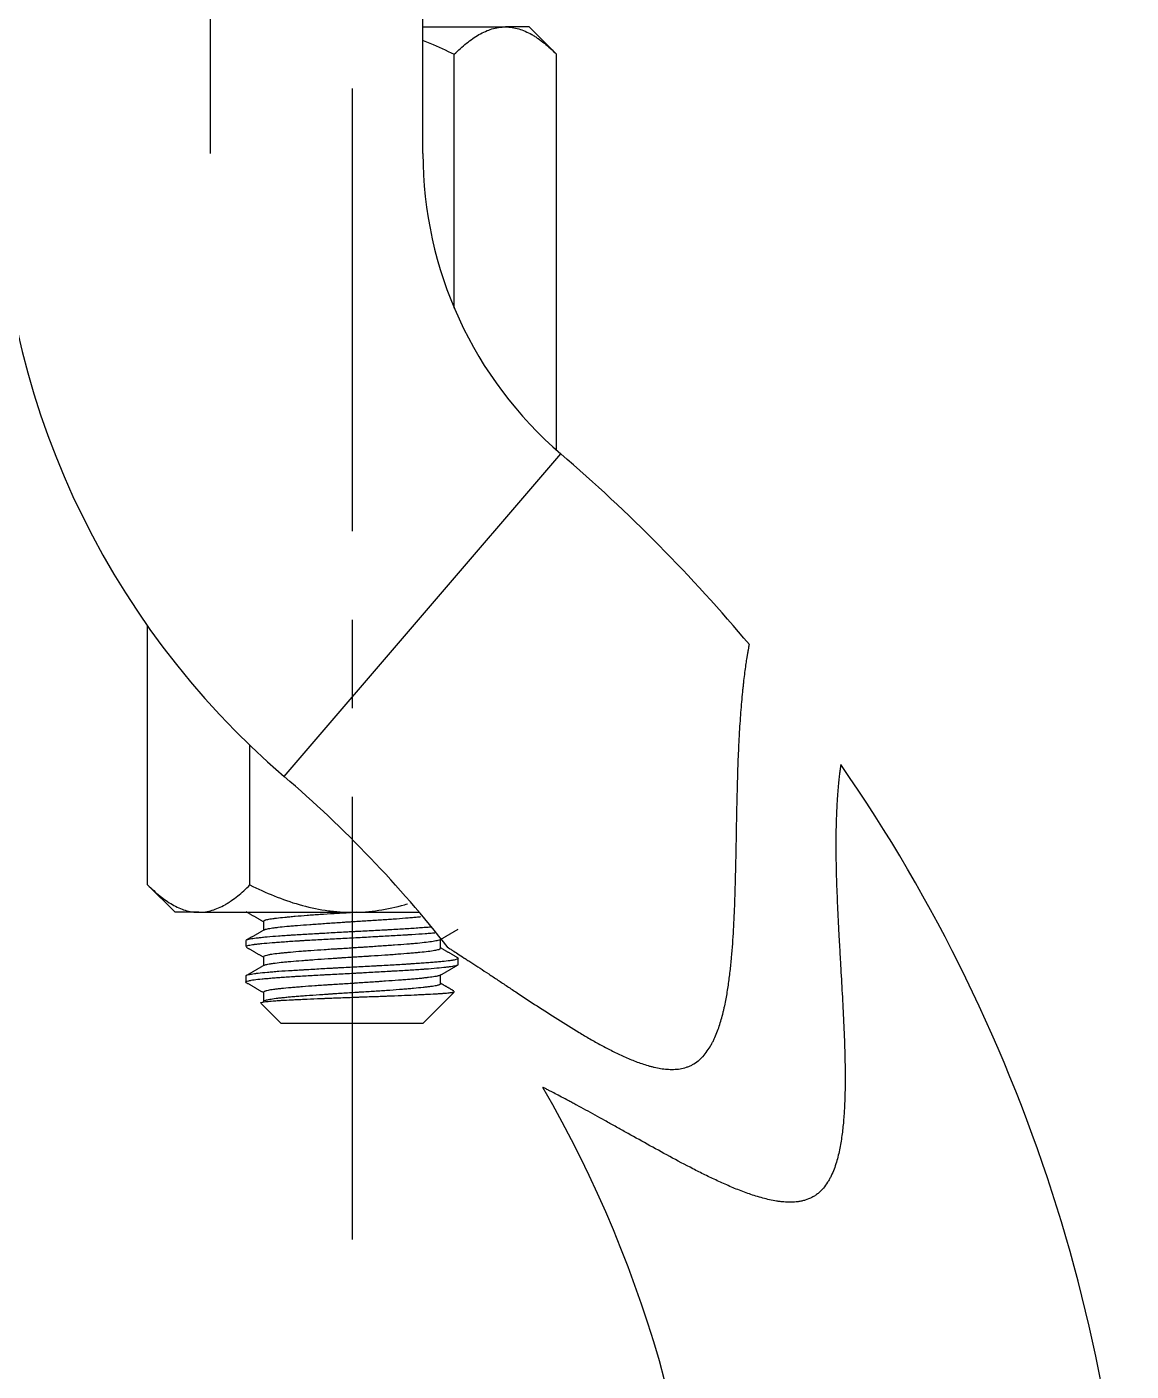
# Model space of a CAD drawing. Extents: x 77 to 788, y 36 to 557.
# Drawn here: x 559.23 to 590.42, y 180 to 217.95 of the extents above; entities that cross this region are included whole.
import ezdxf

# ---------------------------------------------------------------- set-up
doc = ezdxf.new("R2010")
doc.units = 0
doc.header["$LTSCALE"] = 10
doc.header["$MEASUREMENT"] = 0
doc.linetypes.add('CENTER', pattern=[2, 1.25, -0.25, 0.25, -0.25])
doc.layers.get('0').update_dxf_attribs({"linetype": 'CONTINUOUS'})
doc.layers.add('1', color=7, linetype='CONTINUOUS')

msp = doc.modelspace()

# ---------------------------------------------------------------- linework, layer by layer
at = {"color": 1, "linetype": 'CENTER'}
msp.add_line((568.415, 256.216), (568.415, 183.319), dxfattribs=at)
at = {"layer": '1', "color": 7, "linetype": 'Continuous', "lineweight": -3}
for p, q in [((564.415, 214.375), (564.415, 246.318)), ((570.415, 214.375), (570.415, 218.955)), ((570.415, 217.955), (572.745, 217.955)), ((573.415, 217.955), (572.745, 217.955)), ((574.189, 217.181), (573.415, 217.955)), ((571.302, 210.013), (571.302, 217.181)), ((574.189, 206.005), (574.189, 217.181)), ((566.501, 196.787), (574.313, 205.896)), ((562.642, 193.728), (562.642, 201.034)), ((565.529, 193.728), (565.529, 197.671)), ((562.642, 193.728), (563.415, 192.955)), ((564.085, 192.955), (563.415, 192.955)), ((564.085, 192.955), (568.415, 192.955)), ((568.415, 192.955), (570.313, 192.955)), ((565.915, 192.696), (565.915, 192.45)), ((565.415, 192.152), (565.415, 191.985)), ((570.915, 191.942), (570.915, 192.187)), ((565.915, 191.696), (565.915, 191.45)), ((571.415, 191.485), (571.415, 191.653)), ((565.415, 191.153), (565.415, 190.984)), ((570.915, 190.941), (570.915, 191.187)), ((565.915, 190.696), (565.915, 190.441)), ((570.415, 189.819), (571.289, 190.693)), ((565.842, 190.392), (566.415, 189.819)), ((568.415, 189.819), (566.415, 189.819)), ((570.415, 189.819), (568.415, 189.819))]:
    msp.add_line(p, q, dxfattribs=at)
for centre, radius, start, end in [((581.585, 214.375), 23.17, 180, 229.3831), ((581.585, 214.375), 11.17, 180, 229.3831), ((544.279, 170.875), 46.136, 39.9745, 49.3831), ((544.279, 170.875), 46.136, 0, 34.6822), ((544.279, 170.875), 34.136, 38.1371, 49.3831), ((544.279, 170.875), 34.136, 0, 30.1334)]:
    msp.add_arc(centre, radius, start, end, dxfattribs=at)
for points, knots in [([(571.302, 217.181), (571.415, 217.294), (571.53, 217.399), (571.762, 217.586), (571.879, 217.668), (572.119, 217.805), (572.241, 217.86), (572.428, 217.916), (572.491, 217.93), (572.586, 217.945), (572.618, 217.949), (572.682, 217.953), (572.713, 217.955), (572.745, 217.955)], [0, 0, 0, 0, 0.25, 0.25, 0.5, 0.5, 0.75, 0.75, 0.875, 0.875, 0.9375, 0.9375, 1, 1, 1, 1]), ([(572.745, 217.955), (572.872, 217.955), (572.997, 217.935), (573.244, 217.862), (573.366, 217.808), (573.517, 217.722), (573.547, 217.704), (573.607, 217.666), (573.637, 217.646), (573.727, 217.584), (573.786, 217.54), (573.961, 217.399), (574.076, 217.294), (574.189, 217.181)], [0, 0, 0, 0, 0.25, 0.25, 0.5, 0.5, 0.5625, 0.5625, 0.625, 0.625, 0.75, 0.75, 1, 1, 1, 1]), ([(570.42, 217.568), (570.485, 217.544), (570.549, 217.519), (570.847, 217.399), (571.076, 217.294), (571.302, 217.181)], [0, 0, 0, 0, 0.215264, 0.215264, 1, 1, 1, 1]), ([(571.128, 191.956), (571.128, 191.956), (571.14, 191.949), (571.172, 191.928), (571.192, 191.915), (571.217, 191.899), (571.236, 191.888), (571.245, 191.881), (571.296, 191.849), (571.345, 191.818), (571.456, 191.747), (571.517, 191.707), (571.6, 191.653), (571.617, 191.642), (571.651, 191.62), (571.669, 191.609), (571.722, 191.574), (571.759, 191.55), (571.87, 191.478), (571.948, 191.427), (572.107, 191.322), (572.189, 191.268), (572.358, 191.157), (572.444, 191.1), (572.619, 190.983), (572.709, 190.924), (572.89, 190.804), (572.982, 190.743), (573.26, 190.559), (573.448, 190.434), (573.832, 190.184), (574.026, 190.058), (574.421, 189.807), (574.622, 189.683), (574.927, 189.5), (575.03, 189.439), (575.237, 189.32), (575.342, 189.262), (575.553, 189.147), (575.66, 189.091), (575.875, 188.983), (575.984, 188.931), (576.203, 188.833), (576.315, 188.786), (576.54, 188.7), (576.655, 188.661), (576.801, 188.618), (576.83, 188.61), (576.889, 188.595), (576.919, 188.587), (577.008, 188.567), (577.068, 188.555), (577.188, 188.536), (577.248, 188.528), (577.37, 188.519), (577.431, 188.518), (577.522, 188.52), (577.553, 188.522), (577.615, 188.528), (577.645, 188.531), (577.737, 188.546), (577.797, 188.56), (577.885, 188.589), (577.914, 188.6), (577.958, 188.618), (577.972, 188.625), (578, 188.639), (578.014, 188.646), (578.083, 188.683), (578.136, 188.718), (578.21, 188.776), (578.234, 188.797), (578.281, 188.841), (578.303, 188.864), (578.369, 188.935), (578.409, 188.986), (578.484, 189.091), (578.518, 189.146), (578.567, 189.231), (578.582, 189.26), (578.612, 189.318), (578.627, 189.348), (578.668, 189.437), (578.694, 189.497), (578.741, 189.619), (578.763, 189.681), (578.825, 189.867), (578.861, 189.994), (578.9, 190.154), (578.908, 190.186), (578.923, 190.251), (578.93, 190.283), (578.951, 190.38), (578.964, 190.445), (579.001, 190.639), (579.022, 190.769), (579.06, 191.029), (579.077, 191.159), (579.106, 191.419), (579.12, 191.549), (579.155, 191.939), (579.173, 192.199), (579.203, 192.719), (579.214, 192.979), (579.228, 193.368), (579.233, 193.498), (579.238, 193.693), (579.24, 193.758), (579.243, 193.887), (579.245, 193.952), (579.253, 194.276), (579.258, 194.532), (579.268, 195.041), (579.272, 195.293), (579.282, 195.792), (579.287, 196.038), (579.298, 196.525), (579.305, 196.765), (579.321, 197.239), (579.33, 197.471), (579.344, 197.757), (579.347, 197.814), (579.351, 197.898), (579.353, 197.927), (579.356, 197.983), (579.364, 198.122), (579.372, 198.257), (579.394, 198.575), (579.409, 198.777), (579.435, 199.062), (579.444, 199.154), (579.458, 199.288), (579.463, 199.331), (579.472, 199.416), (579.477, 199.458), (579.5, 199.66), (579.519, 199.804), (579.546, 199.993), (579.555, 200.051), (579.568, 200.132), (579.574, 200.17), (579.58, 200.206), (579.584, 200.229), (579.585, 200.241), (579.595, 200.296), (579.608, 200.372), (579.623, 200.454), (579.629, 200.487), (579.633, 200.51), (579.634, 200.515), (579.634, 200.515)], [0, 0, 0, 0, 0.015625, 0.015625, 0.023437, 0.027343, 0.027343, 0.031249, 0.031249, 0.046874, 0.046874, 0.062498, 0.062498, 0.066404, 0.066404, 0.070311, 0.070311, 0.078123, 0.078123, 0.093747, 0.093747, 0.109372, 0.109372, 0.124997, 0.124997, 0.140621, 0.140621, 0.156246, 0.156246, 0.187495, 0.187495, 0.218744, 0.218744, 0.249993, 0.249993, 0.265618, 0.265618, 0.281242, 0.281242, 0.296867, 0.296867, 0.312492, 0.312492, 0.328116, 0.328116, 0.343741, 0.343741, 0.347647, 0.347647, 0.351553, 0.351553, 0.359365, 0.359365, 0.367178, 0.367178, 0.37499, 0.37499, 0.378896, 0.378896, 0.382802, 0.382802, 0.390615, 0.390615, 0.394521, 0.394521, 0.396474, 0.396474, 0.398427, 0.398427, 0.406239, 0.406239, 0.410145, 0.410145, 0.414051, 0.414051, 0.421864, 0.421864, 0.429676, 0.429676, 0.433582, 0.433582, 0.437488, 0.437488, 0.445301, 0.445301, 0.453113, 0.453113, 0.468737, 0.468737, 0.472644, 0.472644, 0.47655, 0.47655, 0.484362, 0.484362, 0.499987, 0.499987, 0.515611, 0.515611, 0.531236, 0.531236, 0.562485, 0.562485, 0.593734, 0.593734, 0.609359, 0.609359, 0.617171, 0.617171, 0.624983, 0.624983, 0.656232, 0.656232, 0.687482, 0.687482, 0.718731, 0.718731, 0.74998, 0.74998, 0.781229, 0.781229, 0.789041, 0.789041, 0.792947, 0.792947, 0.796854, 0.812478, 0.812478, 0.843727, 0.843727, 0.859352, 0.859352, 0.867164, 0.867164, 0.874977, 0.874977, 0.906226, 0.906226, 0.92185, 0.92185, 0.929663, 0.933569, 0.933569, 0.937475, 0.937475, 0.953099, 0.968724, 0.984349, 0.984349, 1, 1, 1, 1]), ([(582.218, 197.128), (582.218, 197.128), (582.217, 197.121), (582.212, 197.094), (582.209, 197.073), (582.202, 197.02), (582.197, 196.986), (582.189, 196.926), (582.186, 196.904), (582.18, 196.857), (582.177, 196.832), (582.162, 196.699), (582.148, 196.568), (582.128, 196.34), (582.122, 196.259), (582.113, 196.128), (582.111, 196.083), (582.105, 195.992), (582.103, 195.946), (582.091, 195.709), (582.084, 195.504), (582.078, 195.179), (582.077, 195.068), (582.077, 194.925), (582.077, 194.897), (582.077, 194.839), (582.077, 194.81), (582.077, 194.722), (582.077, 194.663), (582.08, 194.368), (582.085, 194.125), (582.1, 193.632), (582.11, 193.381), (582.132, 192.871), (582.146, 192.612), (582.163, 192.285), (582.167, 192.22), (582.174, 192.088), (582.178, 192.022), (582.189, 191.824), (582.197, 191.692), (582.22, 191.294), (582.235, 191.028), (582.265, 190.493), (582.28, 190.225), (582.305, 189.686), (582.317, 189.416), (582.329, 189.01), (582.332, 188.874), (582.337, 188.602), (582.339, 188.466), (582.339, 188.194), (582.338, 188.058), (582.333, 187.787), (582.329, 187.651), (582.317, 187.379), (582.308, 187.243), (582.286, 186.971), (582.272, 186.835), (582.246, 186.632), (582.236, 186.564), (582.214, 186.428), (582.202, 186.361), (582.176, 186.227), (582.161, 186.161), (582.129, 186.028), (582.111, 185.962), (582.072, 185.832), (582.05, 185.767), (582.002, 185.639), (581.975, 185.576), (581.93, 185.482), (581.914, 185.451), (581.881, 185.391), (581.863, 185.361), (581.808, 185.273), (581.768, 185.217), (581.701, 185.138), (581.677, 185.112), (581.627, 185.064), (581.602, 185.04), (581.549, 184.997), (581.521, 184.976), (581.478, 184.948), (581.463, 184.939), (581.433, 184.921), (581.418, 184.913), (581.341, 184.872), (581.277, 184.847), (581.179, 184.817), (581.146, 184.808), (581.095, 184.797), (581.078, 184.794), (581.044, 184.788), (581.027, 184.785), (580.942, 184.774), (580.874, 184.769), (580.739, 184.767), (580.671, 184.77), (580.57, 184.778), (580.536, 184.782), (580.469, 184.79), (580.435, 184.795), (580.335, 184.81), (580.27, 184.823), (580.074, 184.866), (579.947, 184.901), (579.695, 184.98), (579.571, 185.023), (579.386, 185.093), (579.325, 185.117), (579.204, 185.166), (579.143, 185.191), (578.963, 185.268), (578.845, 185.321), (578.611, 185.43), (578.495, 185.485), (578.267, 185.597), (578.154, 185.654), (577.818, 185.826), (577.599, 185.943), (577.168, 186.176), (576.957, 186.292), (576.542, 186.522), (576.338, 186.636), (576.039, 186.803), (575.941, 186.858), (575.795, 186.939), (575.746, 186.966), (575.65, 187.02), (575.602, 187.047), (575.366, 187.177), (575.185, 187.277), (574.929, 187.417), (574.846, 187.462), (574.746, 187.516), (574.726, 187.527), (574.687, 187.548), (574.667, 187.559), (574.61, 187.59), (574.572, 187.61), (574.463, 187.668), (574.394, 187.705), (574.266, 187.772), (574.206, 187.804), (574.097, 187.86), (574.048, 187.886), (573.994, 187.914), (573.983, 187.919), (573.963, 187.93), (573.953, 187.935), (573.925, 187.949), (573.908, 187.958), (573.863, 187.981), (573.841, 187.992), (573.81, 188.008), (573.802, 188.012), (573.802, 188.012)], [0, 0, 0, 0, 0.015626, 0.015626, 0.031251, 0.031251, 0.046877, 0.046877, 0.05469, 0.05469, 0.062502, 0.062502, 0.093753, 0.093753, 0.109379, 0.109379, 0.117192, 0.117192, 0.125005, 0.125005, 0.156256, 0.156256, 0.171881, 0.171881, 0.175788, 0.175788, 0.179694, 0.179694, 0.187507, 0.187507, 0.218758, 0.218758, 0.250009, 0.250009, 0.28126, 0.28126, 0.289073, 0.289073, 0.296886, 0.296886, 0.312512, 0.312512, 0.343763, 0.343763, 0.375014, 0.375014, 0.406265, 0.406265, 0.421891, 0.421891, 0.437516, 0.437516, 0.453142, 0.453142, 0.468767, 0.468767, 0.484393, 0.484393, 0.500019, 0.500019, 0.507831, 0.507831, 0.515644, 0.515644, 0.523457, 0.523457, 0.53127, 0.53127, 0.539083, 0.539083, 0.546895, 0.546895, 0.550802, 0.550802, 0.554708, 0.554708, 0.562521, 0.562521, 0.566427, 0.566427, 0.570334, 0.570334, 0.57424, 0.57424, 0.576193, 0.576193, 0.578146, 0.578146, 0.585959, 0.585959, 0.589866, 0.589866, 0.591819, 0.591819, 0.593772, 0.593772, 0.601585, 0.601585, 0.609398, 0.609398, 0.613304, 0.613304, 0.61721, 0.61721, 0.625023, 0.625023, 0.640649, 0.640649, 0.656274, 0.656274, 0.664087, 0.664087, 0.6719, 0.6719, 0.687526, 0.687526, 0.703151, 0.703151, 0.718777, 0.718777, 0.750028, 0.750028, 0.781279, 0.781279, 0.81253, 0.81253, 0.828156, 0.828156, 0.835969, 0.835969, 0.843781, 0.843781, 0.875033, 0.875033, 0.890658, 0.890658, 0.894565, 0.894565, 0.898471, 0.898471, 0.906284, 0.906284, 0.921909, 0.921909, 0.937535, 0.937535, 0.95316, 0.95316, 0.957067, 0.957067, 0.960973, 0.960973, 0.968786, 0.968786, 0.984412, 0.984412, 1, 1, 1, 1]), ([(562.642, 193.728), (562.755, 193.615), (562.869, 193.511), (563.101, 193.324), (563.219, 193.241), (563.459, 193.104), (563.581, 193.05), (563.767, 192.993), (563.83, 192.979), (563.926, 192.964), (563.958, 192.961), (564.021, 192.956), (564.053, 192.955), (564.085, 192.955)], [0, 0, 0, 0, 0.25, 0.25, 0.5, 0.5, 0.75, 0.75, 0.875, 0.875, 0.9375, 0.9375, 1, 1, 1, 1]), ([(564.085, 192.955), (564.212, 192.955), (564.337, 192.974), (564.584, 193.047), (564.706, 193.101), (564.857, 193.187), (564.887, 193.205), (564.947, 193.243), (564.977, 193.263), (565.067, 193.325), (565.126, 193.369), (565.301, 193.51), (565.416, 193.615), (565.529, 193.728)], [0, 0, 0, 0, 0.25, 0.25, 0.5, 0.5, 0.5625, 0.5625, 0.625, 0.625, 0.75, 0.75, 1, 1, 1, 1]), ([(565.529, 193.728), (565.755, 193.615), (565.984, 193.511), (566.448, 193.324), (566.683, 193.241), (567.162, 193.104), (567.406, 193.05), (567.78, 192.993), (567.906, 192.979), (568.096, 192.964), (568.16, 192.961), (568.288, 192.956), (568.351, 192.955), (568.415, 192.955)], [0, 0, 0, 0, 0.25, 0.25, 0.5, 0.5, 0.75, 0.75, 0.875, 0.875, 0.9375, 0.9375, 1, 1, 1, 1]), ([(568.415, 192.955), (568.669, 192.955), (568.919, 192.974), (569.413, 193.047), (569.657, 193.101), (569.925, 193.177), (569.951, 193.185), (569.977, 193.193)], [0, 0, 0, 0, 0.474369, 0.474369, 0.948738, 0.948738, 1, 1, 1, 1]), ([(568.552, 192.954), (568.473, 192.949), (568.393, 192.944), (568.278, 192.937), (568.243, 192.935), (568.175, 192.93), (568.141, 192.928), (568.039, 192.922), (567.972, 192.918), (567.772, 192.905), (567.641, 192.897), (567.481, 192.886), (567.449, 192.884), (567.386, 192.88), (567.355, 192.878), (567.262, 192.871), (567.202, 192.867), (567.027, 192.853), (566.915, 192.844), (566.784, 192.833), (566.758, 192.831), (566.707, 192.826), (566.682, 192.824), (566.609, 192.817), (566.562, 192.813), (566.429, 192.8), (566.349, 192.792), (566.26, 192.782), (566.243, 192.779), (566.21, 192.775), (566.194, 192.773), (566.148, 192.767), (566.12, 192.762), (566.044, 192.749), (566.004, 192.74), (565.967, 192.729), (565.96, 192.727), (565.948, 192.722), (565.943, 192.72), (565.929, 192.713), (565.922, 192.708), (565.917, 192.701), (565.915, 192.699), (565.915, 192.696)], [0, 0, 0, 0, 0.059062, 0.059062, 0.084345, 0.084345, 0.109628, 0.109628, 0.160195, 0.160195, 0.261328, 0.261328, 0.286611, 0.286611, 0.311894, 0.311894, 0.362461, 0.362461, 0.463594, 0.463594, 0.488877, 0.488877, 0.51416, 0.51416, 0.564727, 0.564727, 0.66586, 0.66586, 0.691143, 0.691143, 0.716427, 0.716427, 0.766993, 0.766993, 0.868126, 0.868126, 0.893409, 0.893409, 0.918693, 0.918693, 0.969259, 0.969259, 1, 1, 1, 1]), ([(565.931, 192.459), (565.936, 192.462), (565.943, 192.465), (565.957, 192.47), (565.964, 192.473), (565.978, 192.477), (565.986, 192.479), (566.029, 192.489), (566.074, 192.498), (566.156, 192.511), (566.201, 192.517), (566.252, 192.524), (566.287, 192.528), (566.306, 192.531), (566.399, 192.542), (566.483, 192.551), (566.621, 192.564), (566.669, 192.569), (566.744, 192.575), (566.77, 192.577), (566.822, 192.581), (566.849, 192.584), (566.984, 192.594), (567.098, 192.602), (567.277, 192.615), (567.368, 192.621), (567.463, 192.628), (567.527, 192.632), (567.559, 192.635), (567.721, 192.646), (567.853, 192.655), (568.054, 192.668), (568.121, 192.673), (568.223, 192.68), (568.257, 192.682), (568.326, 192.686), (568.36, 192.688), (568.532, 192.699), (568.804, 192.716), (569.069, 192.733), (569.232, 192.743), (569.265, 192.745), (569.329, 192.75), (569.36, 192.752), (569.455, 192.758), (569.516, 192.763), (569.696, 192.776), (569.812, 192.785), (569.949, 192.796), (569.976, 192.799), (570.029, 192.803), (570.055, 192.805), (570.131, 192.812), (570.18, 192.816), (570.272, 192.825), (570.315, 192.829), (570.356, 192.833)], [0, 0, 0, 0, 0.024833, 0.024833, 0.042271, 0.042271, 0.05971, 0.05971, 0.129465, 0.129465, 0.164342, 0.18178, 0.18178, 0.199219, 0.199219, 0.268973, 0.268973, 0.303851, 0.303851, 0.321289, 0.321289, 0.338728, 0.338728, 0.408482, 0.408482, 0.44336, 0.460798, 0.460798, 0.478237, 0.478237, 0.547991, 0.547991, 0.582868, 0.582868, 0.600307, 0.600307, 0.617746, 0.617746, 0.6875, 0.757255, 0.757255, 0.774693, 0.774693, 0.792132, 0.792132, 0.827009, 0.827009, 0.896763, 0.896763, 0.914202, 0.914202, 0.931641, 0.931641, 0.966518, 0.966518, 1, 1, 1, 1]), ([(570.635, 192.535), (570.591, 192.532), (570.544, 192.528), (570.439, 192.521), (570.378, 192.516), (570.19, 192.503), (570.057, 192.494), (569.78, 192.476), (569.635, 192.468), (569.445, 192.457), (569.407, 192.455), (569.33, 192.451), (569.292, 192.449), (569.176, 192.442), (569.098, 192.438), (568.862, 192.426), (568.703, 192.418), (568.521, 192.409), (568.5, 192.408), (568.46, 192.406), (568.44, 192.405), (568.379, 192.401), (568.338, 192.399), (568.217, 192.393), (568.137, 192.388), (567.898, 192.375), (567.741, 192.366), (567.547, 192.355), (567.508, 192.352), (567.431, 192.348), (567.393, 192.346), (567.279, 192.339), (567.205, 192.335), (566.988, 192.322), (566.849, 192.314), (566.683, 192.304), (566.65, 192.302), (566.585, 192.298), (566.553, 192.296), (566.458, 192.29), (566.398, 192.286), (566.224, 192.273), (566.117, 192.264), (565.972, 192.251), (565.926, 192.246), (565.839, 192.237), (565.798, 192.233), (565.686, 192.22), (565.623, 192.211), (565.546, 192.199), (565.523, 192.195), (565.494, 192.189), (565.485, 192.186), (565.469, 192.182), (565.461, 192.18), (565.429, 192.17), (565.416, 192.162), (565.415, 192.154)], [0, 0, 0, 0, 0.027629, 0.027629, 0.061159, 0.061159, 0.128219, 0.128219, 0.195279, 0.195279, 0.212044, 0.212044, 0.228809, 0.228809, 0.262339, 0.262339, 0.329399, 0.329399, 0.337782, 0.337782, 0.346164, 0.346164, 0.36293, 0.36293, 0.39646, 0.39646, 0.46352, 0.46352, 0.480285, 0.480285, 0.49705, 0.49705, 0.53058, 0.53058, 0.59764, 0.59764, 0.614405, 0.614405, 0.63117, 0.63117, 0.6647, 0.6647, 0.73176, 0.73176, 0.76529, 0.76529, 0.79882, 0.79882, 0.865881, 0.865881, 0.899411, 0.899411, 0.916176, 0.916176, 0.932941, 0.932941, 1, 1, 1, 1]), ([(565.415, 191.985), (565.416, 191.989), (565.418, 191.992), (565.427, 191.999), (565.431, 192.001), (565.44, 192.005), (565.445, 192.008), (565.464, 192.014), (565.48, 192.019), (565.536, 192.032), (565.586, 192.041), (565.656, 192.051), (565.664, 192.052), (565.681, 192.054), (565.689, 192.055), (565.715, 192.058), (565.769, 192.064), (565.828, 192.071), (565.956, 192.083), (566.051, 192.091), (566.184, 192.101), (566.212, 192.103), (566.268, 192.108), (566.296, 192.11), (566.383, 192.116), (566.443, 192.121), (566.629, 192.134), (566.76, 192.143), (566.934, 192.154), (566.969, 192.156), (567.041, 192.16), (567.077, 192.163), (567.187, 192.169), (567.261, 192.173), (567.486, 192.186), (567.639, 192.194), (567.876, 192.206), (567.955, 192.21), (568.117, 192.219), (568.197, 192.223), (568.438, 192.235), (568.599, 192.244), (568.838, 192.257), (568.918, 192.262), (569.037, 192.269), (569.077, 192.271), (569.156, 192.275), (569.195, 192.278), (569.388, 192.289), (569.539, 192.297), (569.757, 192.31), (569.828, 192.314), (569.916, 192.319), (569.934, 192.32), (569.969, 192.322), (569.986, 192.324), (570.038, 192.327), (570.072, 192.329), (570.238, 192.339), (570.363, 192.347), (570.538, 192.36), (570.594, 192.364), (570.675, 192.37), (570.701, 192.373), (570.736, 192.376), (570.744, 192.376), (570.752, 192.377)], [0, 0, 0, 0, 0.028303, 0.028303, 0.044681, 0.044681, 0.06106, 0.06106, 0.093817, 0.093817, 0.15933, 0.15933, 0.167519, 0.167519, 0.175708, 0.175708, 0.192087, 0.224844, 0.224844, 0.290357, 0.290357, 0.306736, 0.306736, 0.323114, 0.323114, 0.355871, 0.355871, 0.421384, 0.421384, 0.437763, 0.437763, 0.454141, 0.454141, 0.486898, 0.486898, 0.552411, 0.552411, 0.585168, 0.585168, 0.617925, 0.617925, 0.683439, 0.683439, 0.716195, 0.716195, 0.732574, 0.732574, 0.748952, 0.748952, 0.814466, 0.814466, 0.847222, 0.847222, 0.855412, 0.855412, 0.863601, 0.863601, 0.879979, 0.879979, 0.945493, 0.945493, 0.97825, 0.97825, 0.994628, 0.994628, 1, 1, 1, 1]), ([(570.903, 192.18), (570.891, 192.172), (570.869, 192.165), (570.821, 192.153), (570.801, 192.149), (570.757, 192.14), (570.732, 192.136), (570.649, 192.123), (570.519, 192.105), (570.352, 192.087), (570.235, 192.076), (570.211, 192.073), (570.163, 192.069), (570.138, 192.067), (570.063, 192.06), (570.011, 192.056), (569.851, 192.044), (569.737, 192.035), (569.586, 192.025), (569.555, 192.023), (569.494, 192.018), (569.463, 192.016), (569.369, 192.01), (569.306, 192.005), (569.113, 191.992), (568.981, 191.983), (568.812, 191.972), (568.778, 191.969), (568.71, 191.965), (568.676, 191.962), (568.573, 191.956), (568.505, 191.951), (568.301, 191.938), (568.165, 191.93), (567.996, 191.919), (567.962, 191.917), (567.894, 191.913), (567.861, 191.911), (567.761, 191.905), (567.695, 191.9), (567.501, 191.888), (567.376, 191.879), (567.224, 191.868), (567.194, 191.866), (567.134, 191.861), (567.105, 191.859), (567.018, 191.852), (566.962, 191.848), (566.799, 191.834), (566.697, 191.825), (566.579, 191.815), (566.556, 191.812), (566.511, 191.808), (566.489, 191.806), (566.424, 191.8), (566.383, 191.796), (566.269, 191.783), (566.202, 191.775), (566.13, 191.764), (566.117, 191.762), (566.091, 191.757), (566.078, 191.755), (566.043, 191.748), (566.022, 191.744), (565.968, 191.73), (565.943, 191.721), (565.925, 191.71), (565.922, 191.708), (565.918, 191.703), (565.917, 191.701), (565.916, 191.698), (565.915, 191.697), (565.915, 191.696)], [0, 0, 0, 0, 0.049655, 0.049655, 0.076641, 0.076641, 0.103627, 0.103627, 0.157599, 0.211572, 0.211572, 0.225065, 0.225065, 0.238558, 0.238558, 0.265544, 0.265544, 0.319517, 0.319517, 0.33301, 0.33301, 0.346503, 0.346503, 0.373489, 0.373489, 0.427461, 0.427461, 0.440955, 0.440955, 0.454448, 0.454448, 0.481434, 0.481434, 0.535406, 0.535406, 0.548899, 0.548899, 0.562392, 0.562392, 0.589379, 0.589379, 0.643351, 0.643351, 0.656844, 0.656844, 0.670337, 0.670337, 0.697323, 0.697323, 0.751296, 0.751296, 0.764789, 0.764789, 0.778282, 0.778282, 0.805268, 0.805268, 0.859241, 0.859241, 0.872734, 0.872734, 0.886227, 0.886227, 0.913213, 0.913213, 0.967186, 0.967186, 0.980679, 0.980679, 0.994172, 0.994172, 1, 1, 1, 1]), ([(565.928, 191.458), (565.932, 191.46), (565.937, 191.463), (565.964, 191.474), (565.995, 191.482), (566.058, 191.494), (566.081, 191.499), (566.121, 191.505), (566.135, 191.507), (566.164, 191.512), (566.179, 191.514), (566.257, 191.525), (566.329, 191.534), (566.451, 191.547), (566.494, 191.552), (566.563, 191.559), (566.586, 191.561), (566.633, 191.565), (566.658, 191.568), (566.781, 191.578), (566.886, 191.587), (567.054, 191.599), (567.112, 191.603), (567.201, 191.61), (567.231, 191.612), (567.292, 191.616), (567.323, 191.618), (567.478, 191.629), (567.605, 191.638), (567.801, 191.651), (567.868, 191.656), (567.968, 191.662), (568.002, 191.665), (568.07, 191.669), (568.104, 191.672), (568.274, 191.683), (568.41, 191.692), (568.614, 191.704), (568.682, 191.709), (568.783, 191.715), (568.817, 191.717), (568.885, 191.721), (568.919, 191.723), (569.086, 191.734), (569.216, 191.742), (569.405, 191.755), (569.498, 191.761), (569.589, 191.768), (569.65, 191.773), (569.679, 191.775), (569.826, 191.786), (569.937, 191.795), (570.091, 191.808), (570.166, 191.815), (570.237, 191.822), (570.283, 191.826), (570.306, 191.828), (570.417, 191.839), (570.495, 191.847), (570.634, 191.864), (570.694, 191.872), (570.769, 191.885), (570.791, 191.89), (570.83, 191.899), (570.847, 191.903), (570.889, 191.917), (570.907, 191.926), (570.914, 191.937), (570.915, 191.939), (570.915, 191.942), (570.915, 191.942), (570.915, 191.942)], [0, 0, 0, 0, 0.015517, 0.015517, 0.069397, 0.069397, 0.096336, 0.096336, 0.109806, 0.109806, 0.123276, 0.123276, 0.177155, 0.177155, 0.204095, 0.204095, 0.217565, 0.217565, 0.231035, 0.231035, 0.284914, 0.284914, 0.311854, 0.311854, 0.325324, 0.325324, 0.338793, 0.338793, 0.392673, 0.392673, 0.419612, 0.419612, 0.433082, 0.433082, 0.446552, 0.446552, 0.500431, 0.500431, 0.527371, 0.527371, 0.540841, 0.540841, 0.554311, 0.554311, 0.60819, 0.60819, 0.63513, 0.6486, 0.6486, 0.66207, 0.66207, 0.715949, 0.715949, 0.742889, 0.756358, 0.756358, 0.769828, 0.769828, 0.823708, 0.823708, 0.877587, 0.877587, 0.904527, 0.904527, 0.931466, 0.931466, 0.985346, 0.985346, 0.998816, 0.998816, 1, 1, 1, 1]), ([(571.415, 191.654), (571.415, 191.654), (571.415, 191.654), (571.415, 191.653), (571.415, 191.652), (571.414, 191.649), (571.413, 191.646), (571.409, 191.643), (571.393, 191.632), (571.368, 191.623), (571.311, 191.609), (571.289, 191.605), (571.251, 191.598), (571.237, 191.596), (571.209, 191.592), (571.194, 191.59), (571.115, 191.579), (571.041, 191.571), (570.913, 191.558), (570.867, 191.554), (570.795, 191.548), (570.77, 191.546), (570.719, 191.542), (570.693, 191.54), (570.612, 191.534), (570.557, 191.529), (570.441, 191.521), (570.322, 191.512), (570.193, 191.503), (570.094, 191.496), (570.06, 191.494), (569.992, 191.49), (569.957, 191.487), (569.782, 191.476), (569.637, 191.468), (569.413, 191.455), (569.337, 191.451), (569.221, 191.445), (569.182, 191.443), (569.103, 191.439), (569.064, 191.437), (568.865, 191.426), (568.705, 191.418), (568.385, 191.402), (568.224, 191.393), (568.023, 191.382), (567.982, 191.379), (567.902, 191.375), (567.863, 191.373), (567.744, 191.366), (567.666, 191.362), (567.435, 191.348), (567.285, 191.34), (567.102, 191.329), (567.065, 191.327), (566.993, 191.323), (566.887, 191.316), (566.785, 191.31), (566.586, 191.298), (566.462, 191.29), (566.315, 191.28), (566.287, 191.277), (566.23, 191.273), (566.202, 191.271), (566.122, 191.264), (566.071, 191.26), (565.926, 191.246), (565.839, 191.237), (565.745, 191.227), (565.727, 191.224), (565.692, 191.22), (565.675, 191.218), (565.627, 191.211), (565.598, 191.207), (565.521, 191.195), (565.482, 191.187), (565.449, 191.177), (565.441, 191.174), (565.434, 191.171), (565.429, 191.168), (565.428, 191.167), (565.419, 191.162), (565.416, 191.158), (565.415, 191.154), (565.415, 191.154), (565.415, 191.154)], [0, 0, 0, 0, 0.000614, 0.000614, 0.007017, 0.007017, 0.013421, 0.026228, 0.026228, 0.077458, 0.077458, 0.103073, 0.103073, 0.11588, 0.11588, 0.128688, 0.128688, 0.179917, 0.179917, 0.205532, 0.205532, 0.218339, 0.218339, 0.231147, 0.231147, 0.256761, 0.256761, 0.282376, 0.307991, 0.307991, 0.320798, 0.320798, 0.333606, 0.333606, 0.384835, 0.384835, 0.41045, 0.41045, 0.423257, 0.423257, 0.436065, 0.436065, 0.487294, 0.487294, 0.538524, 0.538524, 0.551331, 0.551331, 0.564139, 0.564139, 0.589753, 0.589753, 0.640983, 0.640983, 0.65379, 0.65379, 0.666598, 0.692213, 0.692213, 0.743442, 0.743442, 0.75625, 0.75625, 0.769057, 0.769057, 0.794672, 0.794672, 0.845901, 0.845901, 0.858709, 0.858709, 0.871516, 0.871516, 0.897131, 0.897131, 0.94836, 0.94836, 0.961168, 0.967571, 0.967571, 0.973975, 0.973975, 0.99959, 0.99959, 1, 1, 1, 1]), ([(565.415, 190.984), (565.415, 190.988), (565.418, 190.992), (565.436, 191.005), (565.461, 191.014), (565.509, 191.026), (565.519, 191.028), (565.541, 191.032), (565.553, 191.035), (565.591, 191.041), (565.62, 191.046), (565.713, 191.058), (565.787, 191.067), (565.894, 191.077), (565.927, 191.08), (565.962, 191.083), (565.985, 191.085), (565.997, 191.086), (566.058, 191.091), (566.109, 191.095), (566.215, 191.104), (566.27, 191.108), (566.386, 191.116), (566.505, 191.125), (566.634, 191.134), (566.734, 191.141), (566.768, 191.143), (566.836, 191.148), (566.87, 191.15), (567.044, 191.161), (567.189, 191.169), (567.414, 191.182), (567.49, 191.186), (567.606, 191.192), (567.646, 191.194), (567.724, 191.199), (567.764, 191.201), (567.961, 191.211), (568.12, 191.219), (568.361, 191.231), (568.441, 191.235), (568.563, 191.242), (568.603, 191.244), (568.684, 191.249), (568.724, 191.251), (568.925, 191.262), (569.082, 191.271), (569.314, 191.284), (569.39, 191.289), (569.503, 191.295), (569.541, 191.298), (569.616, 191.302), (569.653, 191.304), (569.836, 191.315), (569.976, 191.323), (570.174, 191.335), (570.239, 191.339), (570.333, 191.345), (570.379, 191.348), (570.424, 191.351), (570.454, 191.354), (570.469, 191.355), (570.601, 191.364), (570.708, 191.373), (570.902, 191.391), (570.989, 191.4), (571.084, 191.411), (571.102, 191.413), (571.137, 191.417), (571.154, 191.419), (571.202, 191.426), (571.231, 191.43), (571.308, 191.442), (571.347, 191.45), (571.381, 191.461), (571.387, 191.463), (571.397, 191.467), (571.401, 191.469), (571.411, 191.475), (571.415, 191.479), (571.415, 191.484), (571.415, 191.484), (571.415, 191.485)], [0, 0, 0, 0, 0.024181, 0.024181, 0.07541, 0.07541, 0.088218, 0.088218, 0.101025, 0.101025, 0.12664, 0.12664, 0.177869, 0.177869, 0.190677, 0.19708, 0.19708, 0.203484, 0.203484, 0.229099, 0.229099, 0.254713, 0.254713, 0.280328, 0.305943, 0.305943, 0.31875, 0.31875, 0.331558, 0.331558, 0.382787, 0.382787, 0.408402, 0.408402, 0.421209, 0.421209, 0.434017, 0.434017, 0.485246, 0.485246, 0.510861, 0.510861, 0.523668, 0.523668, 0.536476, 0.536476, 0.587705, 0.587705, 0.61332, 0.61332, 0.626127, 0.626127, 0.638935, 0.638935, 0.690164, 0.690164, 0.715779, 0.715779, 0.728586, 0.73499, 0.73499, 0.741394, 0.741394, 0.792623, 0.792623, 0.843853, 0.843853, 0.85666, 0.85666, 0.869467, 0.869467, 0.895082, 0.895082, 0.946312, 0.946312, 0.959119, 0.959119, 0.971926, 0.971926, 0.997541, 0.997541, 1, 1, 1, 1]), ([(565.425, 190.971), (565.422, 190.973), (565.42, 190.975), (565.418, 190.977), (565.418, 190.978), (565.418, 190.978)], [0, 0, 0, 0, 0.91409, 0.91409, 1, 1, 1, 1]), ([(570.899, 191.178), (570.891, 191.173), (570.88, 191.169), (570.859, 191.163), (570.851, 191.16), (570.835, 191.156), (570.826, 191.154), (570.798, 191.148), (570.776, 191.144), (570.703, 191.131), (570.645, 191.122), (570.558, 191.111), (570.54, 191.109), (570.503, 191.104), (570.484, 191.102), (570.425, 191.095), (570.343, 191.086), (570.252, 191.077), (570.157, 191.068), (570.107, 191.064), (570.029, 191.058), (570.003, 191.056), (569.949, 191.051), (569.922, 191.049), (569.839, 191.043), (569.782, 191.039), (569.608, 191.026), (569.487, 191.018), (569.328, 191.007), (569.296, 191.005), (569.231, 191), (569.198, 190.998), (569.1, 190.991), (569.034, 190.987), (568.835, 190.973), (568.7, 190.964), (568.529, 190.953), (568.495, 190.951), (568.426, 190.946), (568.392, 190.944), (568.289, 190.937), (568.221, 190.933), (568.017, 190.921), (567.883, 190.912), (567.719, 190.902), (567.686, 190.9), (567.62, 190.896), (567.588, 190.893), (567.491, 190.887), (567.427, 190.883), (567.242, 190.87), (567.123, 190.861), (566.982, 190.849), (566.954, 190.847), (566.899, 190.843), (566.872, 190.84), (566.791, 190.834), (566.74, 190.829), (566.592, 190.816), (566.501, 190.807), (566.378, 190.795), (566.339, 190.791), (566.265, 190.782), (566.231, 190.778), (566.136, 190.765), (566.083, 190.757), (566.019, 190.743), (566, 190.739), (565.976, 190.732), (565.969, 190.73), (565.956, 190.725), (565.95, 190.723), (565.926, 190.712), (565.916, 190.704), (565.915, 190.696)], [0, 0, 0, 0, 0.028212, 0.028212, 0.041775, 0.041775, 0.055339, 0.055339, 0.082465, 0.082465, 0.136719, 0.136719, 0.150282, 0.150282, 0.163846, 0.163846, 0.190972, 0.218099, 0.218099, 0.245226, 0.245226, 0.258789, 0.258789, 0.272353, 0.272353, 0.299479, 0.299479, 0.353733, 0.353733, 0.367296, 0.367296, 0.38086, 0.38086, 0.407986, 0.407986, 0.46224, 0.46224, 0.475803, 0.475803, 0.489367, 0.489367, 0.516493, 0.516493, 0.570747, 0.570747, 0.58431, 0.58431, 0.597874, 0.597874, 0.625, 0.625, 0.679254, 0.679254, 0.692817, 0.692817, 0.706381, 0.706381, 0.733507, 0.733507, 0.787761, 0.787761, 0.814888, 0.814888, 0.842014, 0.842014, 0.896268, 0.896268, 0.923395, 0.923395, 0.936958, 0.936958, 0.950521, 0.950521, 1, 1, 1, 1]), ([(565.915, 190.443), (565.915, 190.445), (565.916, 190.447), (565.924, 190.458), (565.942, 190.466), (565.977, 190.476), (565.985, 190.479), (566.002, 190.483), (566.012, 190.485), (566.041, 190.491), (566.064, 190.495), (566.138, 190.508), (566.198, 190.517), (566.285, 190.528), (566.303, 190.531), (566.341, 190.535), (566.36, 190.537), (566.42, 190.544), (566.504, 190.553), (566.596, 190.562), (566.692, 190.571), (566.767, 190.577), (566.846, 190.583), (566.9, 190.588), (566.928, 190.59), (567.011, 190.596), (567.069, 190.6), (567.244, 190.613), (567.365, 190.621), (567.555, 190.634), (567.62, 190.639), (567.719, 190.645), (567.752, 190.648), (567.818, 190.652), (567.851, 190.655), (568.018, 190.666), (568.152, 190.675), (568.356, 190.688), (568.425, 190.693), (568.528, 190.699), (568.562, 190.701), (568.631, 190.705), (568.665, 190.708), (568.834, 190.718), (568.968, 190.726), (569.164, 190.739), (569.229, 190.743), (569.325, 190.749), (569.357, 190.752), (569.42, 190.756), (569.452, 190.758), (569.606, 190.769), (569.724, 190.778), (569.892, 190.791), (569.946, 190.796), (570.026, 190.803), (570.052, 190.805), (570.103, 190.81), (570.128, 190.812), (570.251, 190.823), (570.341, 190.831), (570.463, 190.844), (570.52, 190.85), (570.573, 190.856), (570.607, 190.86), (570.623, 190.863), (570.701, 190.873), (570.753, 190.882), (570.816, 190.895), (570.843, 190.902), (570.864, 190.909), (570.877, 190.913), (570.883, 190.916), (570.906, 190.926), (570.915, 190.934), (570.915, 190.942)], [0, 0, 0, 0, 0.013773, 0.013773, 0.065943, 0.065943, 0.078986, 0.078986, 0.092028, 0.092028, 0.118113, 0.118113, 0.170283, 0.170283, 0.183326, 0.183326, 0.196369, 0.196369, 0.222454, 0.248539, 0.248539, 0.274624, 0.287667, 0.287667, 0.300709, 0.300709, 0.326794, 0.326794, 0.378964, 0.378964, 0.40505, 0.40505, 0.418092, 0.418092, 0.431135, 0.431135, 0.483305, 0.483305, 0.50939, 0.50939, 0.522433, 0.522433, 0.535475, 0.535475, 0.587645, 0.587645, 0.613731, 0.613731, 0.626773, 0.626773, 0.639816, 0.639816, 0.691986, 0.691986, 0.718071, 0.718071, 0.731114, 0.731114, 0.744156, 0.744156, 0.796326, 0.796326, 0.822412, 0.835454, 0.835454, 0.848497, 0.848497, 0.900667, 0.900667, 0.926752, 0.939795, 0.939795, 0.952837, 0.952837, 1, 1, 1, 1]), ([(565.837, 190.397), (565.835, 190.399), (565.835, 190.401), (565.841, 190.409), (565.857, 190.414), (565.891, 190.421), (565.899, 190.422), (565.915, 190.425), (565.924, 190.426), (565.954, 190.43), (565.976, 190.433), (566.051, 190.441), (566.111, 190.447), (566.217, 190.455), (566.255, 190.458), (566.336, 190.464), (566.379, 190.466), (566.513, 190.475), (566.611, 190.48), (566.77, 190.488), (566.825, 190.49), (566.911, 190.494), (566.94, 190.496), (566.999, 190.498), (567.029, 190.5), (567.179, 190.506), (567.304, 190.511), (567.499, 190.519), (567.566, 190.522), (567.667, 190.526), (567.701, 190.527), (567.77, 190.53), (567.804, 190.532), (567.977, 190.539), (568.117, 190.544), (568.328, 190.552), (568.399, 190.555), (568.506, 190.559), (568.542, 190.56), (568.613, 190.563), (568.649, 190.564), (568.828, 190.57), (568.968, 190.575), (569.176, 190.582), (569.245, 190.585), (569.347, 190.589), (569.381, 190.59), (569.448, 190.593), (569.482, 190.594), (569.649, 190.6), (569.905, 190.611), (570.14, 190.622), (570.279, 190.628), (570.307, 190.63), (570.361, 190.632), (570.388, 190.633), (570.466, 190.637), (570.516, 190.64), (570.659, 190.647), (570.747, 190.652), (570.846, 190.658), (570.865, 190.659), (570.903, 190.662), (570.921, 190.663), (570.974, 190.667), (571.006, 190.669), (571.097, 190.677), (571.148, 190.682), (571.21, 190.69), (571.228, 190.692), (571.251, 190.696), (571.259, 190.697), (571.271, 190.7), (571.277, 190.701), (571.297, 190.706), (571.307, 190.71), (571.31, 190.714)], [0, 0, 0, 0, 0.020502, 0.020502, 0.070145, 0.070145, 0.082555, 0.082555, 0.094966, 0.094966, 0.119787, 0.119787, 0.16943, 0.16943, 0.194251, 0.194251, 0.219072, 0.219072, 0.268715, 0.268715, 0.293536, 0.293536, 0.305947, 0.305947, 0.318358, 0.318358, 0.368, 0.368, 0.392821, 0.392821, 0.405232, 0.405232, 0.417643, 0.417643, 0.467285, 0.467285, 0.492106, 0.492106, 0.504517, 0.504517, 0.516928, 0.516928, 0.56657, 0.56657, 0.591392, 0.591392, 0.603802, 0.603802, 0.616213, 0.616213, 0.665855, 0.715498, 0.715498, 0.727909, 0.727909, 0.740319, 0.740319, 0.765141, 0.765141, 0.814783, 0.814783, 0.827194, 0.827194, 0.839604, 0.839604, 0.864426, 0.864426, 0.914068, 0.914068, 0.938889, 0.938889, 0.9513, 0.9513, 0.963711, 0.963711, 1, 1, 1, 1])]:
    msp.add_open_spline(points, degree=3, knots=knots, dxfattribs=at)
for points in [[(565.418, 192.976), (565.666, 192.832), (565.915, 192.687)], [(565.935, 192.462), (565.678, 192.313), (565.421, 192.164)], [(570.896, 192.176), (571.153, 192.325), (571.411, 192.474)], [(565.424, 191.972), (565.67, 191.83), (565.915, 191.687)], [(571.413, 191.662), (571.164, 191.806), (570.915, 191.95)], [(565.934, 191.461), (565.676, 191.312), (565.419, 191.162)], [(570.894, 191.175), (571.152, 191.324), (571.409, 191.474)], [(565.418, 190.976), (565.667, 190.831), (565.915, 190.687)], [(571.287, 190.735), (571.101, 190.842), (570.915, 190.95)]]:
    msp.add_open_spline(points, degree=2, dxfattribs=at)

doc.saveas('drawing.dxf')
